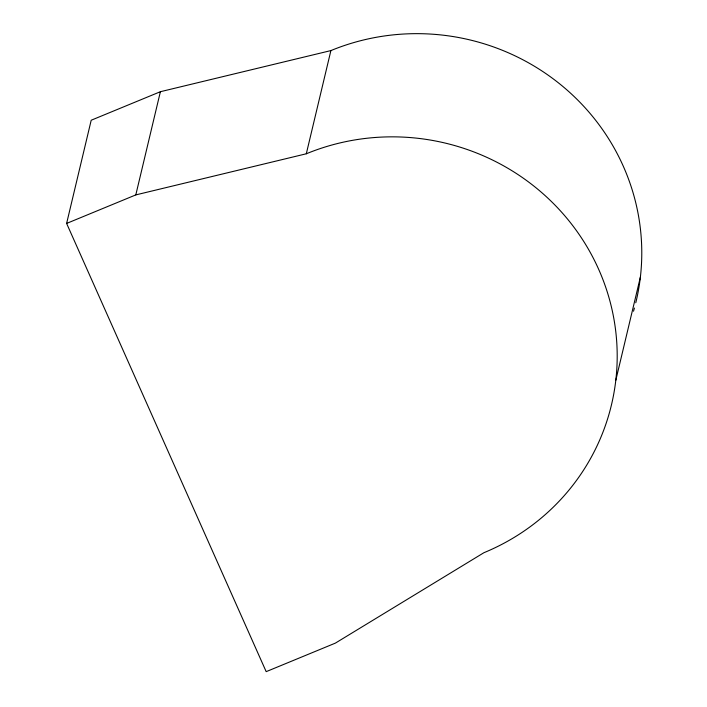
<?xml version="1.0" encoding="UTF-8"?>
<svg xmlns="http://www.w3.org/2000/svg" width="707" height="707" viewBox="0 0 707 707"><rect width="100%" height="100%" fill="white"/><g stroke="black" fill="none" stroke-linecap="round" stroke-linejoin="round"><path stroke-width="1.06" d="M66.617 223.43L135.806 194.902L306.308 153.781A222.422 216.05 13.4 0 1 598.67 269.323A222.422 216.05 13.4 0 1 483.915 552.706L335.374 643.123L266.177 671.65L66.617 223.43L91.203 120.234L160.392 91.707L330.894 50.586A222.422 216.05 13.4 0 1 562.118 85.847A222.422 216.05 13.4 0 1 635.779 302.764M135.806 194.902L160.392 91.707M306.308 153.781L330.894 50.586M615.797 380.295L640.383 277.1M634.409 308.066A222.422 216.05 13.4 0 1 633.525 311.221"/></g></svg>
